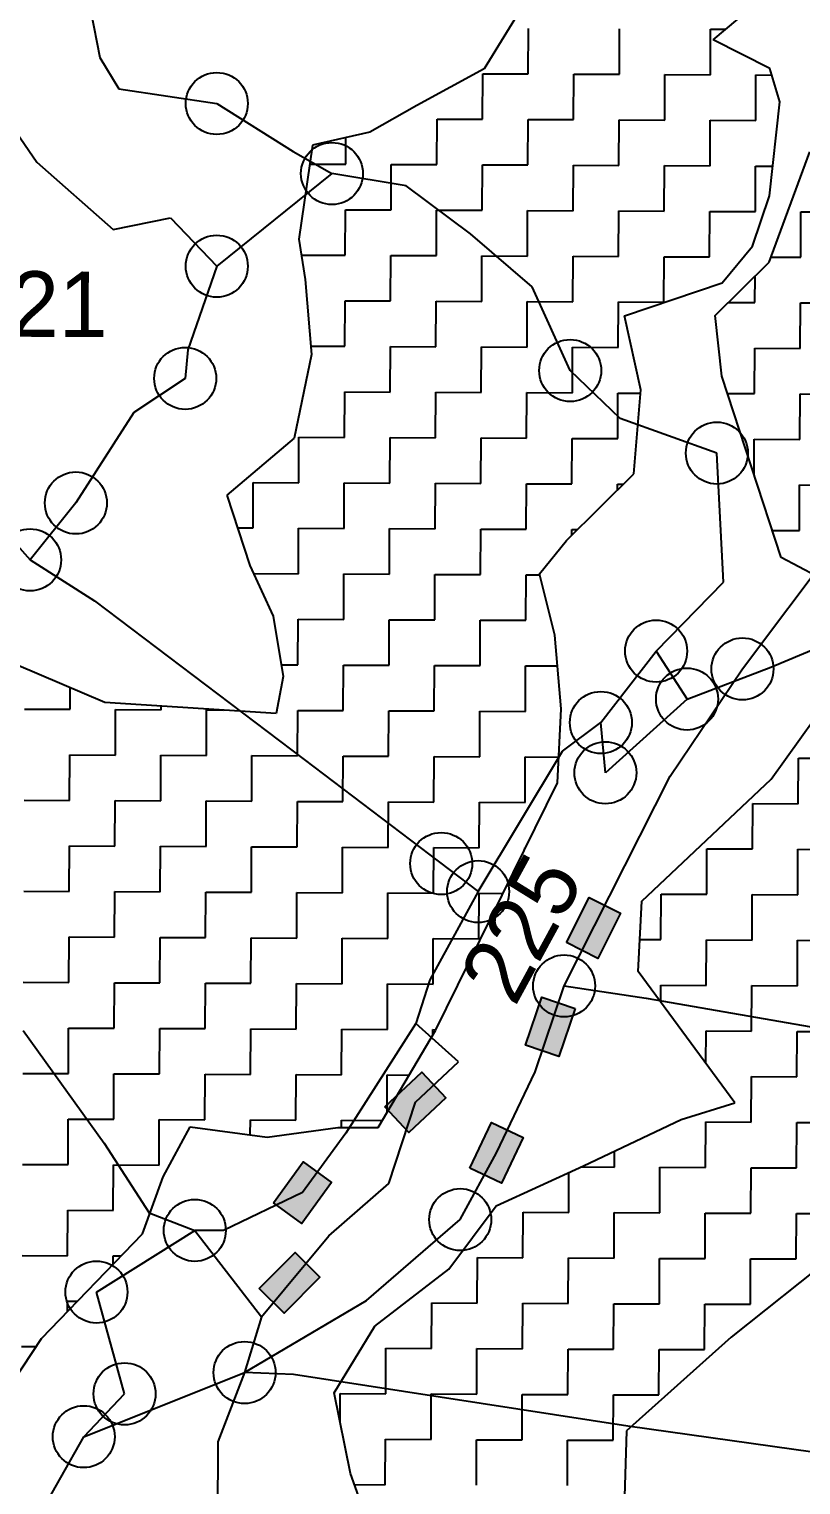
# Model space of a CAD drawing. Header units: metres. Extents: x 281411 to 286097, y 2026212 to 2030446.
# Drawn here: x 284017.9 to 284239.1, y 2028913.8 to 2029330.9 of the extents above; entities that cross this region are included whole.
import ezdxf
from ezdxf.enums import TextEntityAlignment as Align

# ---------------------------------------------------------------- set-up
doc = ezdxf.new("R2010")
doc.units = ezdxf.units.M
for name, color, linetype in [('LINE_WATER', 4, 'Continuous'), ('POLY_HATCH', 12, 'Continuous'), ('POLY_PARCEL', 6, 'Continuous'), ('TEXT_PARCEL', 7, 'Continuous')]:
    doc.layers.add(name, color=color, linetype=linetype)
doc.styles.add('TEXT_MAP', font='')
doc.styles.get('TEXT_MAP').set_extended_font_data('Kruti Dev 050')

msp = doc.modelspace()

# ---------------------------------------------------------------- hatches: boundary and pattern name
for points in [[(284187.4, 2029077.62), (284178.43, 2029082.16), (284171.87, 2029069.2), (284180.84, 2029064.66)], [(284160.17, 2029039.8), (284169.69, 2029036.58), (284174.35, 2029050.34), (284164.83, 2029053.56)], [(284137.34, 2029024.72), (284130.47, 2029032.06), (284119.86, 2029022.13), (284126.73, 2029014.79)], [(284159.49, 2029013.34), (284150.41, 2029017.66), (284144.17, 2029004.55), (284153.24, 2029000.23)], [(284104.62, 2029000.47), (284096.49, 2029006.38), (284087.95, 2028994.64), (284096.08, 2028988.73)], [(284101.25, 2028973.31), (284094.13, 2028980.41), (284083.87, 2028970.13), (284090.98, 2028963.03)]]:
    msp.add_hatch(color=256).paths.add_polyline_path(points)

# ---------------------------------------------------------------- linework, layer by layer
for points in [[(284171.87, 2029069.2), (284178.43, 2029082.16), (284187.4, 2029077.62), (284180.84, 2029064.66)], [(284174.35, 2029050.34), (284169.69, 2029036.58), (284160.17, 2029039.8), (284164.83, 2029053.56)], [(284119.86, 2029022.13), (284130.47, 2029032.06), (284137.34, 2029024.72), (284126.73, 2029014.79)], [(284144.17, 2029004.55), (284150.41, 2029017.66), (284159.49, 2029013.34), (284153.24, 2029000.23)], [(284087.95, 2028994.64), (284096.49, 2029006.38), (284104.62, 2029000.47), (284096.08, 2028988.73)], [(284083.87, 2028970.13), (284094.13, 2028980.41), (284101.25, 2028973.31), (284090.98, 2028963.03)]]:
    msp.add_lwpolyline(points, close=True)
for centre in [(284071.71, 2029309.62), (284104.71, 2029289.55), (284071.71, 2029263), (284062.66, 2029230.86), (284172.96, 2029233.1), (284214.98, 2029209.46), (284031.34, 2029195.16), (284018.23, 2029178.86), (284197.59, 2029152.72), (284222.33, 2029147.61), (284206.44, 2029138.98), (284181.75, 2029132.25), (284183.05, 2029117.86), (284136.01, 2029091.84), (284146.59, 2029083.8), (284171.22, 2029056.78), (284141.46, 2028989.82), (284065.41, 2028986.74), (284037.24, 2028969.07), (284079.67, 2028946), (284045.29, 2028939.9), (284033.59, 2028927.63)]:
    msp.add_circle(centre, 8.88)
at = {"layer": 'LINE_WATER'}
for p, q in [((284230.45, 2029148.07), (284243.94, 2029153.78)), ((284206.44, 2029138.98), (284230.45, 2029148.07))]:
    msp.add_line(p, q, dxfattribs=at)
at = {"layer": 'POLY_HATCH'}
for p, q in [((284167.71, 2029351.2), (284148.33, 2029319.56)), ((284213.93, 2029327.86), (284227.45, 2029339.33)), ((284230.21, 2029319.69), (284213.93, 2029327.86)), ((284148.33, 2029319.56), (284129.04, 2029309.07)), ((284233.06, 2029310.07), (284230.21, 2029319.69)), ((284129.04, 2029309.07), (284115.54, 2029301.44)), ((284230.05, 2029283.16), (284233.06, 2029310.07)), ((284115.54, 2029301.44), (284099.17, 2029297.67)), ((284099.17, 2029297.67), (284095.2, 2029270.77)), ((284229.98, 2029264.14), (284241.66, 2029295.81)), ((284225.17, 2029268.76), (284230.05, 2029283.16)), ((284095.2, 2029270.77), (284097.08, 2029259.22)), ((284216.47, 2029258.23), (284225.17, 2029268.76)), ((284214.52, 2029248.83), (284229.98, 2029264.14)), ((284097.08, 2029259.22), (284098.81, 2029237.7)), ((284188.53, 2029248.74), (284216.47, 2029258.23)), ((284193.25, 2029227.57), (284188.53, 2029248.74)), ((284216.37, 2029231.51), (284214.52, 2029248.83)), ((284098.81, 2029237.7), (284093.89, 2029213.69)), ((284233.44, 2029179.52), (284216.37, 2029231.51)), ((284191.21, 2029203.54), (284193.25, 2029227.57)), ((284093.89, 2029213.69), (284074.58, 2029197.44)), ((284171.89, 2029184.4), (284191.21, 2029203.54)), ((284074.58, 2029197.44), (284081.22, 2029177.22)), ((284164.15, 2029174.82), (284171.89, 2029184.4)), ((284081.22, 2029177.22), (284087.89, 2029162.77)), ((284253.6, 2029168.86), (284233.44, 2029179.52)), ((284168.59, 2029157.28), (284164.15, 2029174.82)), ((284087.89, 2029162.77), (284090.7, 2029145.45)), ((284170.42, 2029136.13), (284168.59, 2029157.28)), ((284039.68, 2029137.99), (284003.2, 2029153.54)), ((284090.7, 2029145.45), (284088.72, 2029134.88)), ((284088.72, 2029134.88), (284039.68, 2029137.99)), ((284230.5, 2029115.99), (284246.96, 2029138.99)), ((284169.36, 2029114.98), (284170.42, 2029136.13)), ((284134.41, 2029044), (284169.36, 2029114.98)), ((284193.48, 2029081.09), (284230.5, 2029115.99)), ((284192.43, 2029060.91), (284193.48, 2029081.09)), ((284220.16, 2029023.29), (284192.43, 2029060.91)), ((284117.93, 2029016.19), (284134.41, 2029044)), ((284204.74, 2029018.55), (284220.16, 2029023.29)), ((284176.79, 2029005.22), (284204.74, 2029018.55)), ((284056.31, 2029002.05), (284064.07, 2029016.44)), ((284064.07, 2029016.44), (284086.18, 2029013.45)), ((284086.18, 2029013.45), (284106.39, 2029016.25)), ((284106.39, 2029016.25), (284117.93, 2029016.19)), ((284151.73, 2028993.79), (284176.79, 2029005.22)), ((284050.47, 2028985.73), (284056.31, 2029002.05)), ((284138.18, 2028975.59), (284151.73, 2028993.79)), ((284021.46, 2028955.78), (284050.47, 2028985.73)), ((284249, 2028980.01), (284219.08, 2028956.11)), ((284116.95, 2028959.34), (284138.18, 2028975.59)), ((284105.32, 2028940.17), (284116.95, 2028959.34)), ((284010.8, 2028939.48), (284021.46, 2028955.78)), ((284219.08, 2028956.11), (284189.14, 2028929.33)), ((284110.02, 2028917.07), (284105.32, 2028940.17)), ((284189.14, 2028929.33), (284188.02, 2028895.68)), ((284117.62, 2028895.89), (284110.02, 2028917.07))]:
    msp.add_line(p, q, dxfattribs=at)
at = {"layer": 'POLY_HATCH', "linetype": 'Continuous'}
for p, q in [((284160.96, 2029318.09), (284161.02, 2029331.14)), ((284187.05, 2029317.98), (284187.11, 2029331.02)), ((284213.14, 2029317.86), (284213.2, 2029330.9)), ((284213.2, 2029330.9), (284217.5, 2029330.88)), ((284147.86, 2029305.11), (284147.91, 2029318.15)), ((284147.91, 2029318.15), (284160.96, 2029318.09)), ((284173.95, 2029304.99), (284174.01, 2029318.03)), ((284174.01, 2029318.03), (284187.05, 2029317.98)), ((284200.04, 2029304.87), (284200.1, 2029317.92)), ((284200.1, 2029317.92), (284213.14, 2029317.86)), ((284226.13, 2029304.75), (284226.19, 2029317.8)), ((284226.19, 2029317.8), (284230.78, 2029317.78)), ((284134.75, 2029292.12), (284134.81, 2029305.17)), ((284134.81, 2029305.17), (284147.86, 2029305.11)), ((284160.84, 2029292), (284160.9, 2029305.05)), ((284160.9, 2029305.05), (284173.95, 2029304.99)), ((284186.93, 2029291.88), (284186.99, 2029304.93)), ((284186.99, 2029304.93), (284200.04, 2029304.87)), ((284213.03, 2029291.77), (284213.09, 2029304.81)), ((284213.09, 2029304.81), (284226.13, 2029304.75)), ((284108.66, 2029292.24), (284108.69, 2029299.86)), ((284098.38, 2029292.28), (284108.66, 2029292.24)), ((284121.65, 2029279.13), (284121.7, 2029292.18)), ((284121.7, 2029292.18), (284134.75, 2029292.12)), ((284147.74, 2029279.01), (284147.8, 2029292.06)), ((284147.8, 2029292.06), (284160.84, 2029292)), ((284173.83, 2029278.9), (284173.89, 2029291.94)), ((284173.89, 2029291.94), (284186.93, 2029291.88)), ((284199.92, 2029278.78), (284199.98, 2029291.83)), ((284199.98, 2029291.83), (284213.03, 2029291.77)), ((284226.01, 2029278.66), (284226.07, 2029291.71)), ((284226.07, 2029291.71), (284231, 2029291.68)), ((284108.54, 2029266.15), (284108.6, 2029279.19)), ((284108.6, 2029279.19), (284121.65, 2029279.13)), ((284134.63, 2029266.03), (284134.69, 2029279.07)), ((284134.69, 2029279.07), (284147.74, 2029279.01)), ((284160.72, 2029265.91), (284160.78, 2029278.96)), ((284160.78, 2029278.96), (284173.83, 2029278.9)), ((284186.82, 2029265.79), (284186.88, 2029278.84)), ((284186.88, 2029278.84), (284199.92, 2029278.78)), ((284212.91, 2029265.67), (284212.97, 2029278.72)), ((284212.97, 2029278.72), (284226.01, 2029278.66)), ((284239, 2029265.56), (284239.06, 2029278.6)), ((284239.06, 2029278.6), (284252.11, 2029278.54)), ((284095.95, 2029266.2), (284108.54, 2029266.15)), ((284121.53, 2029253.04), (284121.59, 2029266.09)), ((284121.59, 2029266.09), (284134.63, 2029266.03)), ((284147.62, 2029252.92), (284147.68, 2029265.97)), ((284147.68, 2029265.97), (284160.72, 2029265.91)), ((284173.71, 2029252.8), (284173.77, 2029265.85)), ((284173.77, 2029265.85), (284186.82, 2029265.79)), ((284199.8, 2029252.69), (284199.86, 2029265.73)), ((284199.86, 2029265.73), (284212.91, 2029265.67)), ((284230.52, 2029265.59), (284239, 2029265.56)), ((284225.9, 2029252.57), (284225.93, 2029260.13)), ((284108.42, 2029240.05), (284108.48, 2029253.1)), ((284108.48, 2029253.1), (284121.53, 2029253.04)), ((284134.51, 2029239.94), (284134.57, 2029252.98)), ((284134.57, 2029252.98), (284147.62, 2029252.92)), ((284160.61, 2029239.82), (284160.67, 2029252.86)), ((284160.67, 2029252.86), (284173.71, 2029252.8)), ((284186.7, 2029239.7), (284186.76, 2029252.75)), ((284186.76, 2029252.75), (284199.8, 2029252.69)), ((284218.33, 2029252.6), (284225.9, 2029252.57)), ((284238.88, 2029239.46), (284238.94, 2029252.51)), ((284238.94, 2029252.51), (284251.99, 2029252.45)), ((284098.62, 2029240.1), (284108.42, 2029240.05)), ((284121.41, 2029226.95), (284121.47, 2029239.99)), ((284121.47, 2029239.99), (284134.51, 2029239.94)), ((284147.5, 2029226.83), (284147.56, 2029239.88)), ((284147.56, 2029239.88), (284160.61, 2029239.82)), ((284173.59, 2029226.71), (284173.65, 2029239.76)), ((284173.65, 2029239.76), (284186.7, 2029239.7)), ((284225.78, 2029226.48), (284225.84, 2029239.52)), ((284225.84, 2029239.52), (284238.88, 2029239.46)), ((284108.31, 2029213.96), (284108.36, 2029227.01)), ((284108.36, 2029227.01), (284121.41, 2029226.95)), ((284134.4, 2029213.84), (284134.46, 2029226.89)), ((284134.46, 2029226.89), (284147.5, 2029226.83)), ((284160.49, 2029213.73), (284160.55, 2029226.77)), ((284160.55, 2029226.77), (284173.59, 2029226.71)), ((284186.58, 2029213.61), (284186.64, 2029226.65)), ((284186.64, 2029226.65), (284193.17, 2029226.62)), ((284218.01, 2029226.51), (284225.78, 2029226.48)), ((284238.76, 2029213.37), (284238.82, 2029226.42)), ((284238.82, 2029226.42), (284251.87, 2029226.36)), ((284095.2, 2029200.97), (284095.26, 2029214.02)), ((284095.26, 2029214.02), (284108.31, 2029213.96)), ((284121.29, 2029200.86), (284121.35, 2029213.9)), ((284121.35, 2029213.9), (284134.4, 2029213.84)), ((284147.38, 2029200.74), (284147.44, 2029213.78)), ((284147.44, 2029213.78), (284160.49, 2029213.73)), ((284173.48, 2029200.62), (284173.53, 2029213.67)), ((284173.53, 2029213.67), (284186.58, 2029213.61)), ((284225.67, 2029203.18), (284225.72, 2029213.43)), ((284225.72, 2029213.43), (284238.76, 2029213.37)), ((284082.1, 2029187.99), (284082.15, 2029201.03)), ((284082.15, 2029201.03), (284095.2, 2029200.97)), ((284108.19, 2029187.87), (284108.25, 2029200.92)), ((284108.25, 2029200.92), (284121.29, 2029200.86)), ((284134.28, 2029187.75), (284134.34, 2029200.8)), ((284134.34, 2029200.8), (284147.38, 2029200.74)), ((284160.37, 2029187.63), (284160.43, 2029200.68)), ((284160.43, 2029200.68), (284173.48, 2029200.62)), ((284186.51, 2029198.89), (284186.52, 2029200.56)), ((284186.52, 2029200.56), (284188.2, 2029200.55)), ((284238.65, 2029187.28), (284238.71, 2029200.33)), ((284238.71, 2029200.33), (284251.75, 2029200.27)), ((284077.68, 2029188.01), (284082.1, 2029187.99)), ((284095.08, 2029174.88), (284095.14, 2029187.93)), ((284095.14, 2029187.93), (284108.19, 2029187.87)), ((284121.17, 2029174.76), (284121.23, 2029187.81)), ((284121.23, 2029187.81), (284134.28, 2029187.75)), ((284147.27, 2029174.65), (284147.33, 2029187.69)), ((284147.33, 2029187.69), (284160.37, 2029187.63)), ((284173.41, 2029185.91), (284173.42, 2029187.57)), ((284173.42, 2029187.57), (284175.09, 2029187.57)), ((284230.88, 2029187.32), (284238.65, 2029187.28)), ((284082.27, 2029174.94), (284095.08, 2029174.88)), ((284108.07, 2029161.78), (284108.13, 2029174.82)), ((284108.13, 2029174.82), (284121.17, 2029174.76)), ((284134.16, 2029161.66), (284134.22, 2029174.71)), ((284134.22, 2029174.71), (284147.27, 2029174.65)), ((284160.25, 2029161.54), (284160.31, 2029174.59)), ((284160.31, 2029174.59), (284164.22, 2029174.57)), ((284094.96, 2029148.79), (284095.02, 2029161.84)), ((284095.02, 2029161.84), (284108.07, 2029161.78)), ((284121.06, 2029148.67), (284121.12, 2029161.72)), ((284121.12, 2029161.72), (284134.16, 2029161.66)), ((284147.15, 2029148.55), (284147.21, 2029161.6)), ((284147.21, 2029161.6), (284160.25, 2029161.54)), ((284090.15, 2029148.81), (284094.96, 2029148.79)), ((284107.95, 2029135.69), (284108.01, 2029148.73)), ((284108.01, 2029148.73), (284121.06, 2029148.67)), ((284134.04, 2029135.57), (284134.1, 2029148.61)), ((284134.1, 2029148.61), (284147.15, 2029148.55)), ((284160.14, 2029135.45), (284160.19, 2029148.5)), ((284160.19, 2029148.5), (284169.35, 2029148.45)), ((284029.68, 2029136.04), (284029.7, 2029142.24)), ((284016.63, 2029136.1), (284029.68, 2029136.04)), ((284042.66, 2029122.93), (284042.72, 2029135.98)), ((284042.72, 2029135.98), (284055.77, 2029135.92)), ((284055.77, 2029135.92), (284055.77, 2029136.97)), ((284068.75, 2029122.82), (284068.81, 2029135.86)), ((284068.81, 2029135.86), (284073.62, 2029135.84)), ((284094.85, 2029122.7), (284094.91, 2029135.74)), ((284094.91, 2029135.74), (284107.95, 2029135.69)), ((284120.94, 2029122.58), (284121, 2029135.63)), ((284121, 2029135.63), (284134.04, 2029135.57)), ((284147.03, 2029122.46), (284147.09, 2029135.51)), ((284147.09, 2029135.51), (284160.14, 2029135.45)), ((284029.56, 2029109.95), (284029.62, 2029122.99)), ((284029.62, 2029122.99), (284042.66, 2029122.93)), ((284055.65, 2029109.83), (284055.71, 2029122.88)), ((284055.71, 2029122.88), (284068.75, 2029122.82)), ((284081.74, 2029109.71), (284081.8, 2029122.76)), ((284081.8, 2029122.76), (284094.85, 2029122.7)), ((284107.83, 2029109.59), (284107.89, 2029122.64)), ((284107.89, 2029122.64), (284120.94, 2029122.58)), ((284133.93, 2029109.48), (284133.98, 2029122.52)), ((284133.98, 2029122.52), (284147.03, 2029122.46)), ((284160.02, 2029109.36), (284160.08, 2029122.4)), ((284160.08, 2029122.4), (284169.73, 2029122.36)), ((284238.29, 2029109), (284238.35, 2029122.05)), ((284238.35, 2029122.05), (284251.4, 2029121.99)), ((284016.51, 2029110.01), (284029.56, 2029109.95)), ((284042.54, 2029096.84), (284042.6, 2029109.89)), ((284042.6, 2029109.89), (284055.65, 2029109.83)), ((284068.64, 2029096.72), (284068.7, 2029109.77)), ((284068.7, 2029109.77), (284081.74, 2029109.71)), ((284094.73, 2029096.61), (284094.79, 2029109.65)), ((284094.79, 2029109.65), (284107.83, 2029109.59)), ((284120.82, 2029096.49), (284120.88, 2029109.53)), ((284120.88, 2029109.53), (284133.93, 2029109.48)), ((284146.91, 2029096.37), (284146.97, 2029109.42)), ((284146.97, 2029109.42), (284160.02, 2029109.36)), ((284225.19, 2029096.02), (284225.25, 2029109.06)), ((284225.25, 2029109.06), (284238.29, 2029109)), ((284029.44, 2029083.86), (284029.5, 2029096.9)), ((284029.5, 2029096.9), (284042.54, 2029096.84)), ((284055.53, 2029083.74), (284055.59, 2029096.78)), ((284055.59, 2029096.78), (284068.64, 2029096.72)), ((284081.62, 2029083.62), (284081.68, 2029096.67)), ((284081.68, 2029096.67), (284094.73, 2029096.61)), ((284107.72, 2029083.5), (284107.77, 2029096.55)), ((284107.77, 2029096.55), (284120.82, 2029096.49)), ((284133.81, 2029083.38), (284133.87, 2029096.43)), ((284133.87, 2029096.43), (284146.91, 2029096.37)), ((284159.96, 2029096.31), (284160.17, 2029096.31)), ((284159.96, 2029095.89), (284159.96, 2029096.31)), ((284212.08, 2029083.03), (284212.14, 2029096.08)), ((284212.14, 2029096.08), (284225.19, 2029096.02)), ((284238.18, 2029082.91), (284238.23, 2029095.96)), ((284238.23, 2029095.96), (284251.28, 2029095.9)), ((284016.39, 2029083.91), (284029.44, 2029083.86)), ((284042.43, 2029070.75), (284042.49, 2029083.8)), ((284042.49, 2029083.8), (284055.53, 2029083.74)), ((284068.52, 2029070.63), (284068.58, 2029083.68)), ((284068.58, 2029083.68), (284081.62, 2029083.62)), ((284094.61, 2029070.51), (284094.67, 2029083.56)), ((284094.67, 2029083.56), (284107.72, 2029083.5)), ((284120.7, 2029070.4), (284120.76, 2029083.44)), ((284120.76, 2029083.44), (284133.81, 2029083.38)), ((284146.79, 2029070.28), (284146.85, 2029083.32)), ((284146.85, 2029083.32), (284153.76, 2029083.29)), ((284198.98, 2029070.04), (284199.04, 2029083.09)), ((284199.04, 2029083.09), (284212.08, 2029083.03)), ((284225.07, 2029069.93), (284225.13, 2029082.97)), ((284225.13, 2029082.97), (284238.18, 2029082.91)), ((284029.32, 2029057.76), (284029.38, 2029070.81)), ((284029.38, 2029070.81), (284042.43, 2029070.75)), ((284055.41, 2029057.65), (284055.47, 2029070.69)), ((284055.47, 2029070.69), (284068.52, 2029070.63)), ((284081.51, 2029057.53), (284081.57, 2029070.57)), ((284081.57, 2029070.57), (284094.61, 2029070.51)), ((284107.6, 2029057.41), (284107.66, 2029070.46)), ((284107.66, 2029070.46), (284120.7, 2029070.4)), ((284133.69, 2029057.29), (284133.75, 2029070.34)), ((284133.75, 2029070.34), (284146.79, 2029070.28)), ((284192.91, 2029070.07), (284198.98, 2029070.04)), ((284211.97, 2029056.94), (284212.02, 2029069.98)), ((284212.02, 2029069.98), (284225.07, 2029069.93)), ((284238.06, 2029056.82), (284238.12, 2029069.87)), ((284238.12, 2029069.87), (284251.16, 2029069.81)), ((284016.28, 2029057.82), (284029.32, 2029057.76)), ((284042.31, 2029044.66), (284042.37, 2029057.7)), ((284042.37, 2029057.7), (284055.41, 2029057.65)), ((284068.4, 2029044.54), (284068.46, 2029057.59)), ((284068.46, 2029057.59), (284081.51, 2029057.53)), ((284094.49, 2029044.42), (284094.55, 2029057.47)), ((284094.55, 2029057.47), (284107.6, 2029057.41)), ((284120.59, 2029044.3), (284120.64, 2029057.35)), ((284120.64, 2029057.35), (284133.69, 2029057.29)), ((284198.9, 2029052.13), (284198.92, 2029057)), ((284198.92, 2029057), (284211.97, 2029056.94)), ((284224.95, 2029043.83), (284225.01, 2029056.88)), ((284225.01, 2029056.88), (284238.06, 2029056.82)), ((284029.2, 2029031.67), (284029.26, 2029044.72)), ((284029.26, 2029044.72), (284042.31, 2029044.66)), ((284055.3, 2029031.55), (284055.36, 2029044.6)), ((284055.36, 2029044.6), (284068.4, 2029044.54)), ((284081.39, 2029031.44), (284081.45, 2029044.48)), ((284081.45, 2029044.48), (284094.49, 2029044.42)), ((284107.48, 2029031.32), (284107.54, 2029044.36)), ((284107.54, 2029044.36), (284120.59, 2029044.3)), ((284133.62, 2029042.67), (284133.63, 2029044.25)), ((284133.63, 2029044.25), (284134.53, 2029044.24)), ((284211.86, 2029034.54), (284211.91, 2029043.89)), ((284211.91, 2029043.89), (284224.95, 2029043.83)), ((284237.94, 2029030.73), (284238, 2029043.77)), ((284238, 2029043.77), (284251.05, 2029043.72)), ((284016.16, 2029031.73), (284029.2, 2029031.67)), ((284042.19, 2029018.57), (284042.25, 2029031.61)), ((284042.25, 2029031.61), (284055.3, 2029031.55)), ((284068.28, 2029018.45), (284068.34, 2029031.49)), ((284068.34, 2029031.49), (284081.39, 2029031.44)), ((284094.38, 2029018.33), (284094.43, 2029031.38)), ((284094.43, 2029031.38), (284107.48, 2029031.32)), ((284120.48, 2029020.49), (284120.53, 2029031.26)), ((284120.53, 2029031.26), (284126.84, 2029031.23)), ((284224.84, 2029017.74), (284224.89, 2029030.79)), ((284224.89, 2029030.79), (284237.94, 2029030.73)), ((284029.09, 2029005.58), (284029.15, 2029018.63)), ((284029.15, 2029018.63), (284042.19, 2029018.57)), ((284055.18, 2029005.46), (284055.24, 2029018.51)), ((284055.24, 2029018.51), (284068.28, 2029018.45)), ((284081.31, 2029014.11), (284081.33, 2029018.39)), ((284081.33, 2029018.39), (284094.38, 2029018.33)), ((284107.41, 2029016.24), (284107.42, 2029018.27)), ((284107.42, 2029018.27), (284119.13, 2029018.22)), ((284211.73, 2029004.75), (284211.79, 2029017.8)), ((284211.79, 2029017.8), (284224.84, 2029017.74)), ((284237.82, 2029004.64), (284237.88, 2029017.68)), ((284237.88, 2029017.68), (284250.93, 2029017.62)), ((284185.64, 2029004.87), (284185.66, 2029009.45)), ((284016.04, 2029005.64), (284029.09, 2029005.58)), ((284042.07, 2028992.47), (284042.13, 2029005.52)), ((284042.13, 2029005.52), (284055.18, 2029005.46)), ((284176.13, 2029004.92), (284185.64, 2029004.87)), ((284198.63, 2028991.77), (284198.68, 2029004.81)), ((284198.68, 2029004.81), (284211.73, 2029004.75)), ((284224.72, 2028991.65), (284224.78, 2029004.7)), ((284224.78, 2029004.7), (284237.82, 2029004.64)), ((284172.53, 2028991.89), (284172.59, 2029003.3)), ((284028.97, 2028979.49), (284029.03, 2028992.53)), ((284029.03, 2028992.53), (284042.07, 2028992.47)), ((284159.43, 2028978.9), (284159.49, 2028991.94)), ((284159.49, 2028991.94), (284172.53, 2028991.89)), ((284185.52, 2028978.78), (284185.58, 2028991.83)), ((284185.58, 2028991.83), (284198.63, 2028991.77)), ((284211.61, 2028978.66), (284211.67, 2028991.71)), ((284211.67, 2028991.71), (284224.72, 2028991.65)), ((284237.7, 2028978.54), (284237.76, 2028991.59)), ((284237.76, 2028991.59), (284250.81, 2028991.53)), ((284015.92, 2028979.55), (284028.97, 2028979.49)), ((284042, 2028976.99), (284042.01, 2028979.43)), ((284042.01, 2028979.43), (284044.35, 2028979.42)), ((284146.32, 2028965.91), (284146.38, 2028978.96)), ((284146.38, 2028978.96), (284159.43, 2028978.9)), ((284172.42, 2028965.79), (284172.47, 2028978.84)), ((284172.47, 2028978.84), (284185.52, 2028978.78)), ((284198.51, 2028965.68), (284198.57, 2028978.72)), ((284198.57, 2028978.72), (284211.61, 2028978.66)), ((284224.6, 2028965.56), (284224.66, 2028978.6)), ((284224.66, 2028978.6), (284237.7, 2028978.54)), ((284028.9, 2028963.46), (284028.91, 2028966.44)), ((284028.91, 2028966.44), (284031.77, 2028966.43)), ((284133.22, 2028952.92), (284133.28, 2028965.97)), ((284133.28, 2028965.97), (284146.32, 2028965.91)), ((284159.31, 2028952.81), (284159.37, 2028965.85)), ((284159.37, 2028965.85), (284172.42, 2028965.79)), ((284185.4, 2028952.69), (284185.46, 2028965.73)), ((284185.46, 2028965.73), (284198.51, 2028965.68)), ((284211.49, 2028952.57), (284211.55, 2028965.62)), ((284211.55, 2028965.62), (284224.6, 2028965.56)), ((284015.8, 2028953.45), (284019.93, 2028953.44)), ((284120.11, 2028939.94), (284120.17, 2028952.98)), ((284120.17, 2028952.98), (284133.22, 2028952.92)), ((284146.21, 2028939.82), (284146.26, 2028952.86)), ((284146.26, 2028952.86), (284159.31, 2028952.81)), ((284172.3, 2028939.7), (284172.36, 2028952.75)), ((284172.36, 2028952.75), (284185.4, 2028952.69)), ((284198.39, 2028939.58), (284198.45, 2028952.63)), ((284198.45, 2028952.63), (284211.49, 2028952.57)), ((284107.03, 2028931.76), (284107.07, 2028940)), ((284107.07, 2028940), (284120.11, 2028939.94)), ((284133.1, 2028926.83), (284133.16, 2028939.88)), ((284133.16, 2028939.88), (284146.21, 2028939.82)), ((284159.19, 2028926.71), (284159.25, 2028939.76)), ((284159.25, 2028939.76), (284172.3, 2028939.7)), ((284185.28, 2028926.6), (284185.34, 2028939.64)), ((284185.34, 2028939.64), (284198.39, 2028939.58)), ((284120, 2028913.84), (284120.05, 2028926.89)), ((284120.05, 2028926.89), (284133.1, 2028926.83)), ((284146.09, 2028913.73), (284146.15, 2028926.77)), ((284146.15, 2028926.77), (284159.19, 2028926.71)), ((284172.18, 2028913.61), (284172.24, 2028926.66)), ((284172.24, 2028926.66), (284185.28, 2028926.6)), ((284111.17, 2028913.88), (284120, 2028913.84))]:
    msp.add_line(p, q, dxfattribs=at)
at = {"layer": 'POLY_PARCEL'}
for p, q in [((284027.49, 2029378.29), (284038.2, 2029322.78)), ((284038.2, 2029322.78), (284043.64, 2029313.86)), ((284004.6, 2029315.4), (284020.17, 2029292.79)), ((284043.64, 2029313.86), (284071.71, 2029309.62)), ((284071.71, 2029309.62), (284093.57, 2029295.83)), ((284020.17, 2029292.79), (284042, 2029273.52)), ((284093.57, 2029295.83), (284104.71, 2029289.55)), ((284104.71, 2029289.55), (284071.71, 2029263)), ((284125.93, 2029286.03), (284104.71, 2029289.55)), ((284144.37, 2029272.26), (284125.93, 2029286.03)), ((284042, 2029273.52), (284058.46, 2029276.87)), ((284058.46, 2029276.87), (284071.71, 2029263)), ((284162.11, 2029257.11), (284144.37, 2029272.26)), ((284222.33, 2029147.61), (284317.04, 2029274)), ((284071.71, 2029263), (284063.38, 2029239.07)), ((284172.96, 2029233.1), (284162.11, 2029257.11)), ((284063.38, 2029239.07), (284062.66, 2029230.86)), ((284062.66, 2029230.86), (284047.9, 2029221.1)), ((284187.29, 2029219.34), (284172.96, 2029233.1)), ((284047.9, 2029221.1), (284031.34, 2029195.16)), ((284214.98, 2029209.46), (284187.29, 2029219.34)), ((284216.87, 2029172.48), (284214.98, 2029209.46)), ((284001.19, 2029198.1), (284018.23, 2029178.86)), ((284031.34, 2029195.16), (284018.23, 2029178.86)), ((284018.23, 2029178.86), (284036.67, 2029167.14)), ((284197.59, 2029152.72), (284216.87, 2029172.48)), ((284036.67, 2029167.14), (284096.75, 2029121.68)), ((284181.75, 2029132.25), (284197.59, 2029152.72)), ((284197.59, 2029152.72), (284206.44, 2029138.98)), ((284201.64, 2029116.89), (284222.33, 2029147.61)), ((284206.44, 2029138.98), (284183.05, 2029117.86)), ((284170.75, 2029124.08), (284181.75, 2029132.25)), ((284183.05, 2029117.86), (284181.75, 2029132.25)), ((284096.75, 2029121.68), (284146.59, 2029083.8)), ((284146.59, 2029083.8), (284170.75, 2029124.08)), ((284171.22, 2029056.78), (284201.64, 2029116.89)), ((284146.59, 2029083.8), (284132.78, 2029058.53)), ((284132.78, 2029058.53), (284128.7, 2029046.02)), ((284162.89, 2029032.17), (284171.22, 2029056.78)), ((284171.22, 2029056.78), (284194.75, 2029053.24)), ((284194.75, 2029053.24), (284343.97, 2029027.24)), ((284016.25, 2029043.99), (284039.4, 2029011.71)), ((284128.7, 2029046.02), (284108.69, 2029014.61)), ((284140.98, 2029035.01), (284128.7, 2029046.02)), ((284128.6, 2029023.43), (284140.98, 2029035.01)), ((284151.83, 2029008.94), (284162.89, 2029032.17)), ((284120.96, 2029000.18), (284128.6, 2029023.43)), ((284108.69, 2029014.61), (284096.29, 2028997.55)), ((284039.4, 2029011.71), (284052.32, 2028991.8)), ((284141.46, 2028989.82), (284151.83, 2029008.94)), ((284096.29, 2028997.55), (284073.63, 2028986.7)), ((284103.77, 2028985.2), (284120.96, 2029000.18)), ((284052.32, 2028991.8), (284065.41, 2028986.74)), ((284114.64, 2028966.66), (284141.46, 2028989.82)), ((284037.24, 2028969.07), (284065.41, 2028986.74)), ((284073.63, 2028986.7), (284065.41, 2028986.74)), ((284065.41, 2028986.74), (284084.48, 2028962.01)), ((284084.48, 2028962.01), (284103.77, 2028985.2)), ((284045.29, 2028939.9), (284037.24, 2028969.07)), ((284079.67, 2028946), (284114.64, 2028966.66)), ((284084.48, 2028962.01), (284079.67, 2028946)), ((284033.59, 2028927.63), (284079.67, 2028946)), ((284079.67, 2028946), (284072.04, 2028926.18)), ((284093.66, 2028945.43), (284079.67, 2028946)), ((284189.5, 2028930.62), (284093.66, 2028945.43)), ((284033.59, 2028927.63), (284045.29, 2028939.9)), ((284275.08, 2028918.59), (284189.5, 2028930.62)), ((284003.2, 2028873.68), (284033.59, 2028927.63)), ((284072.04, 2028926.18), (284071.92, 2028898.8))]:
    msp.add_line(p, q, dxfattribs=at)

# ---------------------------------------------------------------- texts
at = {"layer": 'TEXT_PARCEL', "style": 'TEXT_MAP'}
for s, rotation, p in [('221', 359.7413, (284019.46, 2029242.76)), ('225', 61.4266, (284167.12, 2029068.9))]:
    msp.add_text(s, height=18.786, rotation=rotation, dxfattribs=at).set_placement(p, align=Align.CENTER)

doc.saveas('drawing.dxf')
